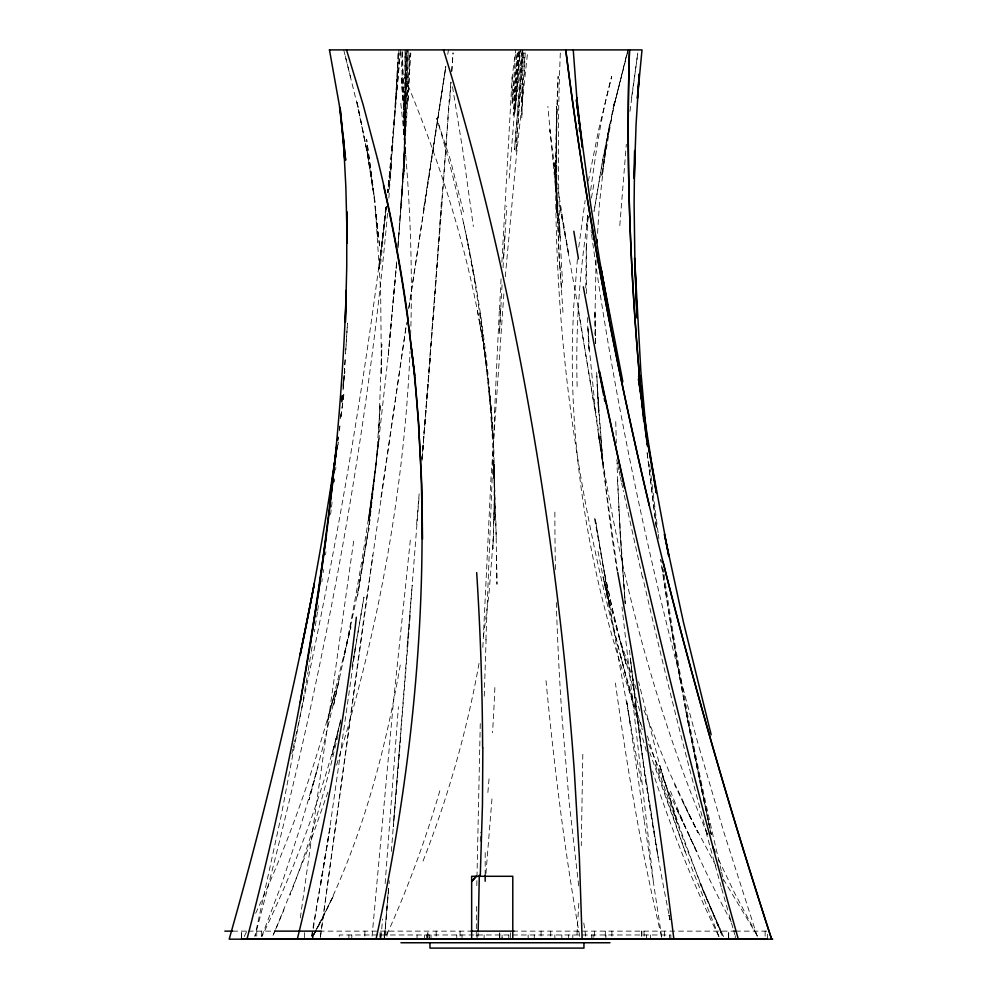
<?xml version="1.0" encoding="UTF-8"?>
<svg xmlns="http://www.w3.org/2000/svg" width="998" height="998" viewBox="0 0 998 998"><rect width="100%" height="100%" fill="white"/><g stroke="black" fill="none" stroke-linecap="round" stroke-linejoin="round"><path stroke-width="0.75" stroke-dasharray="4.99 3.74" d="M348.901 938.806L348.901 934.976M380.151 938.806L380.151 931.134L380.126 937.272M384.617 938.806L384.617 931.134M485.178 875.059L485.203 851.868M494.546 491.465L494.297 519.858L494.01 463.521M499.699 938.806L499.699 932.668M582.82 754.313L581.285 845.668M406.086 53.006L404.015 175.062L405.051 49.9M556.098 160.254L556.485 106.15L556.921 212.649L555.761 160.753L559.454 264.283L555.063 162.337L557.994 216.254L553.865 162.849L560.227 238.622L547.865 106.412M476.271 936.199L476.32 930.236M476.333 928.751L476.545 906.434M463.459 211.913L450.348 159.692L436.737 118.275C473.364 239.495 491.103 365.655 494.808 492.101L493.723 463.521L494.721 491.702L493.81 463.521L494.596 491.702L492.925 548.788L494.659 492.401L493.86 450.609A620.906 413.421 81.7 0 0 483.98 348.477C469.671 254.989 440.966 164.233 404.614 77.108M476.795 885.688L480.275 722.914M585.751 287.998L586.313 244.647L586.562 295.707M406.136 49.9L404.29 151.983L407.221 49.9L404.065 153.829L400.759 208.47L410.814 52.994M478.067 936.211L478.129 933.242M596.093 259.63L595.157 306.96L595.681 343.399M523.488 52.981L521.505 103.78L522.852 77.008L521.767 118.088L524.761 52.869M408.307 49.9L403.99 155.376L406.935 103.867L408.232 52.981M494.497 506.909L494.122 521.48L494.172 520.158M485.889 640.042L494.734 411.937M560.315 53.006C557.258 129.553 557.633 206.274 562.623 282.733M408.182 101.035L410.053 52.994M482.845 647.39L490.966 478.516L504.027 291.678M524.274 75.112L525.197 52.869M388.858 198.115L395.682 101.846L398.002 52.956M499.487 310.054L501.133 277.17M578.803 903.302L576.894 936.174M401.483 205.189L404.065 153.829M501.894 262.2L512.161 76.958L515.704 49.9M500.759 308.307L499.412 333.906L502.156 282.733M493.523 536.101L488.883 595.008L483.02 639.543M586.275 248.053L588.059 215.518M503.017 267.701L506.735 206M503.628 257.185L505.15 231.611M406.935 103.867L409.991 52.981M345.146 359.704L344.347 371.668M345.533 353.604L347.479 323.127L345.57 354.028M395.682 101.846L398.776 52.956M597.553 233.332L599.424 203.866L605.212 151.609L609.454 124.787L605.212 151.609M512.161 76.958L512.186 103.156L515.504 52.944M619.795 225.573L626.32 144.273M391.353 851.394L419.172 495.869M345.158 359.929L344.372 370.42M422.042 458.893L442.102 202.419L449.088 100.424M441.378 201.883L434.255 305.163L421.792 461.987L430.25 357.259L422.054 458.905M449.824 100.711L451.084 82.235M451.82 71.457L453.08 52.981M398.963 49.9L391.378 156.761L387.461 192.227M491.964 798.887L485.702 876.294M397.915 246.182L404.489 154.428M381.111 937.633L382.496 919.108M517.313 52.844L513.683 102.582L518.224 52.994M397.965 247.105L405.163 151.234L397.928 248.015M385.141 883.592L398.414 706.784M450.846 82.16L429.889 357.084M451.657 71.407L453.055 52.969M509.155 178.193L519.484 49.9L513.271 115.244L518.511 49.9M522.154 49.9L514.531 149.712L522.877 49.9L515.929 152.058L523.376 52.994M341.977 402.431L342.464 396.218M343.062 388.447L343.923 377.568M388.684 888.457L384.529 937.633L388.422 888.357M410.215 615.591L393.312 826.756L400.66 737.41M389.07 883.841L389.307 880.847M384.529 937.621L388.634 887.958M587.572 215.206L586.674 225.872L587.685 215.705M416.628 524.137L419.148 493.835M407.097 646.816L412.236 585.19M505.275 276.745L516.577 154.166L527.543 52.944M391.066 159.929L400.198 52.994M400.46 49.9L387.835 192.127M372.079 936.136L393.449 701.906L410.465 538.82M487.872 792.524L489.145 777.579M339.919 425.921L339.382 431.797M340.567 418.586L341.204 411.238M396.655 263.31L388.147 357.059L396.655 262.574M341.84 398.339L342.127 395.233L341.827 398.452M343.112 384.38L343.674 378.167M396.705 261.726L387.785 359.529L376.146 463.521L368.299 521.443L379.203 437.748C368.699 528.054 353.23 617.762 333.307 706.472L339.158 679.226L324.724 740.117L309.081 799.66L317.95 766.988L300.635 826.119L282.259 882.407L261.8 936.261M577.393 259.193L573.551 308.744L572.578 334.305A774.598 623.064 82.3 0 0 575.584 437.386C583.942 536.712 607.208 634.591 642.363 727.792M341.815 400.086L342.252 395.458M343.125 386.214L344.148 375.423L343.05 386.151M338.11 445.033L338.397 442.102M387.561 213.298C365.68 457.695 318.399 699.324 255.001 936.211M380.6 264.171L386.288 207.397M512.186 103.156L517.226 52.944M514.02 113.947L520.457 49.9L514.956 112.574L521.842 52.919M334.342 481.872L334.654 478.928M335.577 470.083L335.889 467.126M341.74 401.957L342.389 395.894M343.025 389.931L344.996 371.63M331.498 507.034L332.172 501.108M385.727 207.609L378.841 269.123L386.338 206.511M578.753 247.167L585.14 200.473M629.963 111.327L637.809 52.844M330.6 514.457L331.149 510.003M386.238 206.549C365.081 386.351 333.619 564.905 294.56 741.664M590.666 190.331C595.906 152.108 601.395 113.747 611.712 76.497L598.825 129.016L588.408 180.813M325.535 554.713L325.922 551.719M339.233 429.302L339.632 426.271M355.513 647.39L329.851 827.679L312.012 936.136M320.308 937.633L364.607 612.547L406.635 322.529M320.508 936.136L372.89 554.975M321.843 581.759L322.254 578.753M323.09 572.727L323.514 569.721M631.584 97.48L637.797 52.969M300.323 917.811L353.941 539.132M601.881 175.186L605.449 149.937L601.694 175.898L614.606 100.898L603.378 156.125L594.047 211.376L602.917 159.156L614.182 105.464L627.892 49.9L613.857 106.324L628.278 49.9M317.451 612.036L314.42 631.884M317.676 610.514L318.574 604.451M380.962 497.54L406.423 324.387M408.681 308.806L445.819 66.404L423.189 211.588M408.918 307.509L445.844 66.629M588.358 216.242C579.351 272.778 575.472 330.151 577.168 387.386M447.74 54.403L448.464 49.9M308.22 670.456L311.089 652.892M311.326 651.432L312.511 644.122M320.757 884.615L330.326 826.082L312.848 928.664M353.13 661.549L363.958 597.166L351.907 667.625M303.18 700.01L307.983 671.916M311.526 936.174L312.586 930.161M400.26 665.092C383.931 758.942 358.307 852.292 312.898 936.523M479.015 663.408C466.765 732.108 447.378 799.51 421.73 864.393M591.427 198.028L593.847 184.331M302.644 703.004L281.162 815.94L254.902 936.161M291.815 753.702L292.851 749.186M293.187 747.689L294.21 743.173M340.019 722.777L340.705 719.783M338.048 734.915C325.548 789.281 310.104 843.036 290.069 895.131M339.32 725.721L332.01 754.862L339.195 726.906M339.57 725.434L340.705 721.018M340.605 721.018C322.067 795.331 295.408 867.449 261.987 936.349M439.844 790.74C425.398 840.528 407.446 889.305 386.001 936.498M327.88 792.163L307.409 850.496L275.785 929.263M274.986 930.772L272.579 936.374L275.149 930.685M275.585 929.375L284.006 909.777M255.663 913.27C289.408 841.95 314.857 766.963 335.278 690.841L327.057 723.026L350.909 626.819L343.337 659.815L357.272 594.783L368.649 528.977L357.496 596.118L368.25 529.664L376.271 463.521L368.636 530.774L376.021 463.521L380.313 404.19L378.704 432.995L381.81 344.098L381.473 374.811L380.625 290.306L375.547 211.102L378.08 238.547L373.152 187.624L366.615 139.184L373.414 189.408L379.689 247.516L376.246 214.62M322.691 917.935L333.781 895.243L316.179 929.562M244.248 936.448L246.955 930.984M312.661 936.423L315.468 930.934M312.686 936.523L322.728 917.998L312.461 936.523M232.634 931.134L247.304 931.134M248.19 931.134L273.539 931.134M319.31 931.134L472.166 931.134M512.698 931.134L733.268 931.134M735.538 931.134L767.437 931.134M723.35 879.213L757.806 936.561L734.179 892.187L718.697 859.727M715.953 865.865L689.156 815.029L674.548 784.578M689.156 815.029L697.926 832.644L669.296 772.202L643.673 709.453M648.688 744.184L668.71 791.851L689.805 836.536M683.094 802.38L690.391 817.499M689.406 836.037L696.966 851.868L675.945 807.419L682.532 821.678M718.81 936.423C692.687 883.055 670.718 827.704 652.567 771.142M718.972 936.423L685.252 851.868L649.773 752.604M707.557 834.602C654.164 706.447 619.034 571.043 598.413 433.881L602.904 463.521L594.958 405.637L589.381 349.175L588.009 326.334M685.252 851.868L654.576 762.609M636.262 689.107L619.421 637.822L607.121 593.635L610.265 606.023L603.204 577.094L609.84 605.611L603.166 576.757M757.208 936.286L723.887 832.27L699.099 747.315M639.755 711.025L618.348 634.553L626.432 665.654L611.936 606.909L604.751 574.449L595.207 518.798L619.558 664.431L641.452 784.041M647.465 736.05C668.785 804.226 694.259 871.104 723.375 936.336L700.159 883.779L722.477 936.336L700.022 882.818L678.677 824.797L659.69 765.491L677.567 824.036L659.528 764.63L638.583 681.771M646.38 751.182L633.605 706.684L624.324 670.182A1214.865 1179.337 75 0 1 606.747 595.581L597.365 548.127M729.089 914.742L733.243 929.113M733.655 930.548L734.902 934.864M628.428 685.164L632.744 700.147M721.629 888.47L728.677 913.295M721.205 887.01L706.347 833.23M350.647 77.582L344.46 52.819M620.419 655.212L625.883 676.295M343.724 49.9L356.847 102.994L367.9 155.189L356.723 100.586L366.852 151.309L375.111 202.195L366.391 146.444L373.951 196.406M721.267 870.668C697.802 772.689 678.54 673.687 663.969 574M721.616 872.177L723.75 881.246M661.437 936.186C641.589 852.716 627.093 768.061 615.429 683.081M711.312 834.415L709.902 828.39M642.325 576.956L623.214 490.455M604.751 574.449L617.5 632.769M616.714 459.691L617.637 464.095M617.949 465.555L618.872 469.946M619.184 471.418L620.107 475.809M620.419 477.269L621.342 481.672M621.654 483.132L622.577 487.523M463.571 222.953C479.377 293.786 489.17 365.967 492.987 438.446L491.353 412.611M466.328 235.753L476.046 286.538M668.797 913.607C651.706 828.565 639.169 742.662 630.125 656.41L644.496 772.589L658.156 857.394L640.554 743.884L630.362 658.031M669.097 915.104L669.982 919.62M661.649 565.554C674.873 655.748 691.414 745.456 711.262 834.428L685.726 710.089M685.738 710.089L709.241 825.396C690.504 739.855 674.498 653.702 661.899 567.051M477.343 310.453L482.471 338.334L487.486 373.863M594.496 518.523L604.938 575.397M479.726 323.127L482.471 338.334M680.424 681.16L670.569 623.288M577.992 308.669L595.27 411.401L617.5 570.756M579.701 936.274C564.718 851.618 554.152 766.252 546.006 680.686M452.518 86.714L462.773 150.336L473.376 226.558M604.95 577.031L609.653 605.948M594.995 410.926L578.116 307.484L559.641 205.064L568.823 255.313L556.136 178.168L549.773 129.752L550.222 133.769M617.176 571.355C607.295 509.479 600.571 447.079 597.141 384.504L602.942 463.521L600.759 436.999M630.15 723.775L626.744 700.708L644.296 820.593M485.801 361.164L491.44 413.696L489.207 388.908M663.308 569.421L663.745 572.478M583.805 923.013L585.726 936.236M590.991 230.076L591.402 233.083M591.602 234.58C605.437 337.149 624.411 438.995 646.941 540.005A2122.434 1097.463 77.2 0 0 699.074 747.327M658.094 532.77L650.172 468.86M658.281 534.292L658.867 538.858M653.191 880.136L622.004 607.034M578.69 885.837L569.222 802.729L561.986 716.701A2973.553 2866.443 59 0 1 556.248 600.684M480.175 313.409L486.213 363.359M649.686 464.32L650.01 467.338M400.797 103.343C408.282 171.768 412.162 240.643 411.213 309.492A1470.603 1449.757 -81.5 0 1 410.689 333.457M629.588 650.297L629.975 654.863M625.197 603.491L620.444 538.646L616.926 463.01M625.022 600.759L625.297 603.852L620.444 538.646L617.463 479.888M403.504 129.653L405.487 154.54L403.304 102.345L401.184 76.347L402.93 102.582M624.748 597.652L618.872 509.292M561.5 288.135L559.641 262.911L563.121 314.445M491.403 413.484L492.189 425.285M400.797 52.956L403.828 101.784L404.901 154.179L403.304 102.345M598.763 412.236L596.667 372.316L598.388 410.714M587.286 317.464L589.032 351.346L587.834 325.074M595.469 343.312L594.721 310.802L595.557 343.013M615.754 421.618L616.327 443.062M496.218 537.323L493.623 463.521L495.931 523.563L496.967 584.279L496.48 552.218M405.088 53.006L405.313 99.675M556.51 210.229L556.086 158.158L558.131 76.347C554.364 153.617 554.614 231.124 560.19 308.307A1248.96 907.868 85 0 0 570.769 411.251C581.223 489.132 596.841 566.278 616.901 642.238A1476.516 1073.249 85 0 0 642.325 729.725M767.462 934.203L767.437 938.806M765.129 931.134L765.142 938.806M735.264 935.737L735.252 938.806M670.868 938.806L670.868 934.976L339.27 934.976L339.308 938.806M669.371 934.976L669.371 938.806M664.394 931.134L664.431 938.806M650.571 934.976L650.571 938.806M646.392 934.976L646.392 938.806M644.059 931.134L644.084 938.806M641.814 931.134L641.814 938.806M641.739 931.134L641.739 938.806M611.874 931.134L611.899 938.806M605.911 934.976L605.911 938.806M605.312 931.134L605.312 938.806M594.559 931.134L594.559 937.272M593.099 934.976L593.099 938.806M591.664 934.976L591.664 938.806M572.802 934.976L572.802 938.806M568.685 934.976L568.685 938.806M561.849 934.976L561.849 938.806M554.851 934.976L554.851 938.806M550.721 931.134L550.721 938.806M541.066 931.134L541.028 938.806M534.279 934.976L534.279 938.806M528.129 934.976L528.129 938.806M510.39 932.668L510.415 938.806M508.818 934.976L508.818 938.806M499.761 932.668L499.761 938.806M484.13 934.976L484.13 938.806M477.094 934.976L477.094 938.806M461.999 934.976L461.999 938.806M460.078 931.134L460.053 937.272M456.747 934.976L456.747 938.806M436.151 931.134L436.176 938.806M431.036 934.976L431.036 938.806M427.855 937.272L427.855 931.134L427.818 938.806M426.695 934.976L426.695 938.806M424.375 934.976L424.375 938.806M417.039 934.976L417.039 938.806M387.049 931.134L387.024 938.806M384.692 931.134L384.692 938.806M384.242 934.976L384.242 938.806M364.881 931.134L364.831 938.806M351.82 934.976L351.82 938.806M304.465 932.668L304.515 938.806M261.314 931.134L261.376 938.806M256.76 931.134L256.748 938.806M661.761 937.347A1384.089 50.199 82.4 0 1 644.334 821.554M555.462 569.496A2973.553 2866.443 59 0 1 554.863 510.228M706.634 833.043A2775.8 1166.562 78.8 0 1 642.65 576.832M336.6 765.054A1673.683 1649.943 -81.5 0 0 376.845 610.851C390.667 545.145 400.685 478.628 406.273 411.725A1470.603 1449.757 -81.5 0 0 410.041 351.458M494.596 412.099A1465.812 104.129 -87.1 0 1 499.362 310.104M480.288 841.464A1708.252 120.983 -87.1 0 1 480.5 832.494M484.267 696.167A1708.252 120.983 -87.1 0 1 486.101 639.394M731.272 921.927A1108.204 857.544 82.8 0 1 670.519 791.289M494.871 687.56A1220.878 524.611 82.2 0 1 492.538 732.732M429.514 934.976L429.514 938.806L429.514 934.976M502.069 934.976L502.069 938.806L502.069 934.976M344.734 369.248L344.298 373.876L344.734 369.248M391.466 163.747L387.985 192.764L391.466 163.747M343.811 394.472L340.63 418.698L343.811 394.472M707.557 834.652L705.262 829.238L707.545 834.665M669.932 919.757L669.022 915.278L669.92 919.757M661.237 562.498L660.788 559.491L661.212 562.523M656.372 527.705L646.916 451.021L656.385 527.692M494.235 478.179L493.523 463.521L494.235 478.179M404.502 100.898L402.094 49.9L404.564 153.28L404.502 100.898M595.482 343.275L595.157 332.608L595.482 343.225M728.677 938.806L728.677 931.134L728.665 938.806M312.848 938.806L312.848 932.668L312.798 938.806M241.528 938.806L241.528 931.134L241.479 938.806"/><path stroke-width="1.5" d="M485.178 881.234L485.178 875.059M482.845 747.814L482.471 804.376L480.275 876.294M478.154 931.758L479.314 875.246M596.966 242.639L597.166 239.532M356.336 617.251C344.285 725.783 323.427 833.193 297.304 939.168L297.379 939.168M300.248 702.567L318.824 590.392L332.933 480.886M330.4 498.501L335.864 453.816M336.214 450.996L336.8 446.118M337.524 440.28L337.91 437.211L337.499 440.255M336.887 444.834L329.702 499.773L335.889 454.826M336.476 450.335L336.862 447.341M335.802 453.566L334.979 459.629C325.161 525.16 313.572 590.417 300.124 655.299L314.32 583.805C291.329 703.465 262.437 821.965 229.191 939.168L772.726 939.168M336.214 450.535L336.825 445.994M326.421 535.365L310.104 646.08M376.034 939.168C420.47 736.749 436.126 526.645 407.92 320.782A1300.768 1083.129 71.8 0 0 383.481 185.428M246.968 939.168C302.382 727.155 338.958 509.566 346.244 290.318L345.37 322.317L346.743 266.79L346.768 211.701L347.229 243.325L345.857 186.975L343.1 134.481M329.39 49.9L642.013 49.9L637.385 98.328L639.231 73.952L636.063 124.625L634.254 178.405L634.666 150.523L634.117 204.503L634.89 260.466L637.011 318.013L634.628 258.108L640.853 371.481L646.866 438.584M224.849 931.134L232.634 931.134M274.575 931.134L321.269 931.134M471.044 931.134L514.244 931.134M733.917 931.134L735.277 931.134M241.479 938.806L767.462 938.806M268.924 939.168L271.369 939.168M720.119 939.168L721.005 939.168M400.947 942.761L609.978 942.761M712.722 846.766L715.03 852.055M443.511 49.9C487.049 190.418 518.236 334.555 541.041 479.813A3379.166 3008.459 59.3 0 1 574.374 772.065L579.351 856.995L582.133 939.168M346.518 49.9L363.047 104.428L377.431 158.719M738.333 939.168C685.189 751.856 640.803 562.186 599.199 372.017M711.162 734.765L683.393 621.979L664.419 534.342L668.86 556.46L647.29 440.243L656.335 492.887L638.471 379.028L646.18 432.234L638.595 376.57M662.996 561.749C694.708 688.795 731.097 814.655 771.616 939.168C677.966 649.411 603.715 352.381 565.754 49.9C584.816 203.23 613.745 355.238 649.324 505.562M624.486 487.785L599.524 371.194M622.852 381.747L600.908 268.025L609.466 315.942L599.549 259.842L590.704 204.952L576.37 99.763L582.345 147.442L576.782 97.48M329.465 49.9L339.345 105.202L345.645 160.167L340.093 107.522M603.653 395.27L583.331 286.838M604.252 398.327L604.838 401.371M617.725 572.503C640.155 694.121 658.805 816.426 673.875 939.168M573.813 231.237L578.466 258.869M645.294 429.365L646.779 440.031M647.203 443.075L647.627 446.118M645.818 432.882L638.757 370.121M646.23 435.876L646.854 440.355M647.253 443.337L647.665 446.331M641.751 402.019L645.095 427.843M407.92 320.782L414.706 375.248L419.185 429.602M411.351 347.915L414.706 375.248M647.203 441.615L647.527 444.634M643.747 421.168C631.247 297.878 625.459 173.789 629.501 49.9C625.796 164.87 630.486 280.001 641.128 394.509M578.528 120.01L578.828 123.103M579.277 127.732L579.564 130.825M340.044 107.472L344.759 159.306L343.125 134.505M578.141 115.494L573.251 49.9M418.786 429.577L421.78 484.217L422.528 539.145M583.955 942.761L583.955 948.1L429.951 948.1L429.951 942.761M512.785 939.168L512.785 876.294L471.655 876.294L471.655 939.168M476.682 572.615A2641.382 2213.576 67.4 0 1 482.62 747.776M377.444 158.719A1302.265 1081.957 71.9 0 1 408.357 321.057M476.221 876.294L471.655 881.571L476.258 876.294"/></g></svg>
